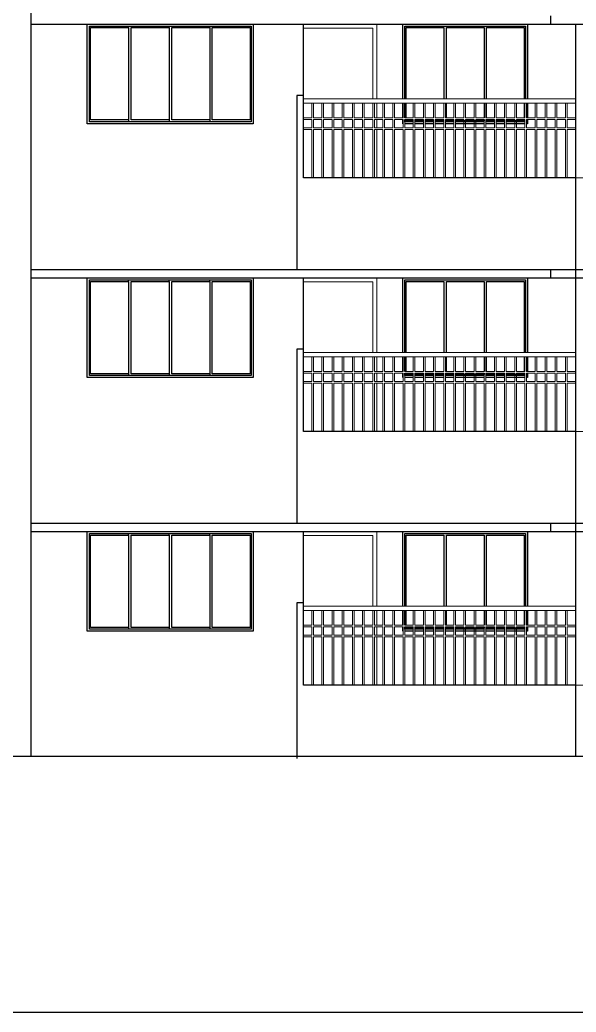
# Model space of a CAD drawing. Header units: metres. Extents: x -1441 to -394, y -133 to 518.
# Drawn here: x -1167.32 to -1160.63, y 114.05 to 125.98 of the extents above; entities that cross this region are included whole.
import ezdxf

# ---------------------------------------------------------------- set-up
doc = ezdxf.new("R2010")
doc.units = ezdxf.units.M
doc.header["$LTSCALE"] = 25.4
doc.layers.get('0').update_dxf_attribs({"linetype": 'CONTINUOUS'})
doc.layers.add('Railing', color=7, linetype='CONTINUOUS')

msp = doc.modelspace()

# ---------------------------------------------------------------- linework, layer by layer
at = {"color": 7, "lineweight": 25}
for p in [(-1167.185, 131.032), (-1167.185, 127.982), (-1167.185, 124.932)]:
    msp.add_line(p, (-1167.185, 117.132), dxfattribs=at)
at = {"color": 7, "linetype": 'Continuous'}
for p, q in [((-1160.935, 126.032), (-1160.935, 125.932)), ((-1160.935, 122.982), (-1160.935, 122.882)), ((-1160.935, 119.932), (-1160.935, 119.832))]:
    msp.add_line(p, q, dxfattribs=at)
at = {"color": 7}
for p, q in [((-1167.185, 125.932), (-1154.696, 125.932)), ((-1163.909, 125.074), (-1163.909, 125.932)), ((-1160.635, 125.932), (-1160.635, 117.132)), ((-1160.635, 125.932), (-1160.635, 122.982)), ((-1167.185, 122.982), (-1154.696, 122.982)), ((-1167.185, 122.882), (-1154.696, 122.882)), ((-1163.909, 122.024), (-1163.909, 122.882)), ((-1160.635, 122.882), (-1160.635, 117.132)), ((-1160.635, 122.882), (-1160.635, 119.932)), ((-1167.185, 119.932), (-1154.696, 119.932)), ((-1167.185, 119.832), (-1154.696, 119.832)), ((-1163.909, 118.974), (-1163.909, 119.832)), ((-1160.635, 119.832), (-1160.635, 117.132)), ((-1183.704, 117.132), (-1153.379, 117.132))]:
    msp.add_line(p, q, dxfattribs=at)
at = {"color": 38, "linetype": 'Continuous'}
for p, q in [((-1166.01, 125.888), (-1166.01, 125.907)), ((-1165.523, 125.888), (-1165.523, 125.907)), ((-1165.035, 125.888), (-1165.035, 125.907)), ((-1166.01, 124.778), (-1166.01, 124.757)), ((-1165.523, 124.778), (-1165.523, 124.757)), ((-1165.035, 124.778), (-1165.035, 124.757)), ((-1166.01, 122.838), (-1166.01, 122.857)), ((-1165.523, 122.838), (-1165.523, 122.857)), ((-1165.035, 122.838), (-1165.035, 122.857)), ((-1166.01, 121.728), (-1166.01, 121.707)), ((-1165.523, 121.728), (-1165.523, 121.707)), ((-1165.035, 121.728), (-1165.035, 121.707)), ((-1166.01, 119.788), (-1166.01, 119.807)), ((-1165.523, 119.788), (-1165.523, 119.807)), ((-1165.035, 119.788), (-1165.035, 119.807)), ((-1166.01, 118.678), (-1166.01, 118.657)), ((-1165.523, 118.678), (-1165.523, 118.657)), ((-1165.035, 118.678), (-1165.035, 118.657))]:
    msp.add_line(p, q, dxfattribs=at)
at = {"color": 8, "linetype": 'Continuous', "lineweight": 13}
for p, q in [((-1163.024, 124.982), (-1163.024, 124.805)), ((-1163.024, 124.785), (-1163.024, 124.685)), ((-1163.024, 124.665), (-1163.024, 124.082)), ((-1163.024, 121.932), (-1163.024, 121.755)), ((-1163.024, 121.735), (-1163.024, 121.635)), ((-1163.024, 121.615), (-1163.024, 121.032)), ((-1163.024, 118.882), (-1163.024, 118.705)), ((-1163.024, 118.685), (-1163.024, 118.585)), ((-1163.024, 118.565), (-1163.024, 117.982))]:
    msp.add_line(p, q, dxfattribs=at)
at = {"color": 8, "lineweight": 13}
for p, q in [((-1160.635, 124.082), (-1158.044, 124.082)), ((-1163.909, 121.982), (-1160.635, 121.982)), ((-1163.909, 121.932), (-1160.635, 121.932)), ((-1160.635, 121.982), (-1160.635, 121.932)), ((-1160.635, 121.032), (-1158.044, 121.032)), ((-1163.909, 118.932), (-1160.635, 118.932)), ((-1163.909, 118.882), (-1160.635, 118.882)), ((-1160.635, 118.932), (-1160.635, 118.882)), ((-1160.635, 117.982), (-1158.044, 117.982))]:
    msp.add_line(p, q, dxfattribs=at)
at = {"lineweight": 30}
msp.add_lwpolyline([(-1123.45, 154.094), (-1183.671, 154.094), (-1183.671, 114.053), (-1123.45, 114.053)], close=True, dxfattribs=at)
at = {"color": 38, "linetype": 'Continuous'}
for points in [[(-1166.507, 125.932), (-1164.511, 125.932), (-1164.511, 124.732), (-1166.507, 124.732)], [(-1166.482, 125.907), (-1164.536, 125.907), (-1164.536, 124.757), (-1166.482, 124.757)], [(-1166.507, 122.882), (-1164.511, 122.882), (-1164.511, 121.682), (-1166.507, 121.682)], [(-1166.482, 122.857), (-1164.536, 122.857), (-1164.536, 121.707), (-1166.482, 121.707)], [(-1166.507, 119.832), (-1164.511, 119.832), (-1164.511, 118.632), (-1166.507, 118.632)], [(-1166.482, 119.807), (-1164.536, 119.807), (-1164.536, 118.657), (-1166.482, 118.657)]]:
    msp.add_lwpolyline(points, close=True, dxfattribs=at)
at = {"color": 144, "linetype": 'Continuous'}
for points in [[(-1166.467, 125.888), (-1166.01, 125.888), (-1166.01, 124.778), (-1166.467, 124.778)], [(-1165.98, 125.888), (-1165.523, 125.888), (-1165.523, 124.778), (-1165.98, 124.778)], [(-1165.492, 125.888), (-1165.035, 125.888), (-1165.035, 124.778), (-1165.492, 124.778)], [(-1165.004, 125.888), (-1164.548, 125.888), (-1164.548, 124.778), (-1165.004, 124.778)], [(-1166.467, 122.838), (-1166.01, 122.838), (-1166.01, 121.728), (-1166.467, 121.728)], [(-1165.98, 122.838), (-1165.523, 122.838), (-1165.523, 121.728), (-1165.98, 121.728)], [(-1165.492, 122.838), (-1165.035, 122.838), (-1165.035, 121.728), (-1165.492, 121.728)], [(-1165.004, 122.838), (-1164.548, 122.838), (-1164.548, 121.728), (-1165.004, 121.728)], [(-1166.467, 119.788), (-1166.01, 119.788), (-1166.01, 118.678), (-1166.467, 118.678)], [(-1165.98, 119.788), (-1165.523, 119.788), (-1165.523, 118.678), (-1165.98, 118.678)], [(-1165.492, 119.788), (-1165.035, 119.788), (-1165.035, 118.678), (-1165.492, 118.678)], [(-1165.004, 119.788), (-1164.548, 119.788), (-1164.548, 118.678), (-1165.004, 118.678)]]:
    msp.add_lwpolyline(points, close=True, dxfattribs=at)
at = {"color": 8, "linetype": 'Continuous', "lineweight": 13}
for points in [[(-1163.909, 125.932), (-1163.024, 125.932), (-1163.024, 125.032)], [(-1163.909, 125.882), (-1163.074, 125.882), (-1163.074, 125.032)], [(-1163.909, 122.882), (-1163.024, 122.882), (-1163.024, 121.982)], [(-1163.909, 122.832), (-1163.074, 122.832), (-1163.074, 121.982)], [(-1163.909, 119.832), (-1163.024, 119.832), (-1163.024, 118.932)], [(-1163.909, 119.782), (-1163.074, 119.782), (-1163.074, 118.932)]]:
    msp.add_lwpolyline(points, dxfattribs=at)
at = {"color": 38, "linetype": 'Continuous'}
for points in [[(-1162.712, 125.032), (-1162.712, 125.932), (-1161.212, 125.932), (-1161.212, 125.032)], [(-1162.687, 125.032), (-1162.687, 125.907), (-1161.237, 125.907), (-1161.237, 125.032)], [(-1162.712, 124.805), (-1162.712, 124.982)], [(-1162.687, 124.805), (-1162.687, 124.982)], [(-1161.212, 124.982), (-1161.212, 124.805)], [(-1162.709, 124.732), (-1162.712, 124.732), (-1162.712, 124.785)], [(-1162.587, 124.757), (-1162.687, 124.757), (-1162.687, 124.785)], [(-1161.212, 124.785), (-1161.212, 124.732), (-1161.225, 124.732)], [(-1162.587, 124.732), (-1162.689, 124.732)], [(-1162.465, 124.757), (-1162.567, 124.757)], [(-1162.465, 124.732), (-1162.567, 124.732)], [(-1162.343, 124.757), (-1162.445, 124.757)], [(-1162.343, 124.732), (-1162.445, 124.732)], [(-1162.221, 124.757), (-1162.323, 124.757)], [(-1162.221, 124.732), (-1162.323, 124.732)], [(-1162.099, 124.757), (-1162.201, 124.757)], [(-1162.099, 124.732), (-1162.201, 124.732)], [(-1161.733, 124.757), (-1162.079, 124.757)], [(-1161.733, 124.732), (-1162.079, 124.732)], [(-1161.611, 124.757), (-1161.713, 124.757)], [(-1161.611, 124.732), (-1161.713, 124.732)], [(-1161.489, 124.757), (-1161.591, 124.757)], [(-1161.489, 124.732), (-1161.591, 124.732)], [(-1161.245, 124.757), (-1161.469, 124.757)], [(-1161.245, 124.732), (-1161.469, 124.732)], [(-1162.712, 121.982), (-1162.712, 122.882), (-1161.212, 122.882), (-1161.212, 121.982)], [(-1162.687, 121.982), (-1162.687, 122.857), (-1161.237, 122.857), (-1161.237, 121.982)], [(-1162.712, 121.755), (-1162.712, 121.932)], [(-1162.687, 121.755), (-1162.687, 121.932)], [(-1161.212, 121.932), (-1161.212, 121.755)], [(-1162.709, 121.682), (-1162.712, 121.682), (-1162.712, 121.735)], [(-1162.587, 121.682), (-1162.689, 121.682)], [(-1162.587, 121.707), (-1162.687, 121.707), (-1162.687, 121.735)], [(-1162.465, 121.707), (-1162.567, 121.707)], [(-1162.465, 121.682), (-1162.567, 121.682)], [(-1162.343, 121.707), (-1162.445, 121.707)], [(-1162.343, 121.682), (-1162.445, 121.682)], [(-1162.221, 121.707), (-1162.323, 121.707)], [(-1162.221, 121.682), (-1162.323, 121.682)], [(-1162.099, 121.707), (-1162.201, 121.707)], [(-1162.099, 121.682), (-1162.201, 121.682)], [(-1161.733, 121.707), (-1162.079, 121.707)], [(-1161.733, 121.682), (-1162.079, 121.682)], [(-1161.611, 121.707), (-1161.713, 121.707)], [(-1161.611, 121.682), (-1161.713, 121.682)], [(-1161.489, 121.707), (-1161.591, 121.707)], [(-1161.489, 121.682), (-1161.591, 121.682)], [(-1161.245, 121.707), (-1161.469, 121.707)], [(-1161.245, 121.682), (-1161.469, 121.682)], [(-1161.212, 121.735), (-1161.212, 121.682), (-1161.225, 121.682)], [(-1162.712, 118.932), (-1162.712, 119.832), (-1161.212, 119.832), (-1161.212, 118.932)], [(-1162.687, 118.932), (-1162.687, 119.807), (-1161.237, 119.807), (-1161.237, 118.932)], [(-1162.712, 118.705), (-1162.712, 118.882)], [(-1162.687, 118.705), (-1162.687, 118.882)], [(-1161.212, 118.882), (-1161.212, 118.705)], [(-1162.709, 118.632), (-1162.712, 118.632), (-1162.712, 118.685)], [(-1162.587, 118.632), (-1162.689, 118.632)], [(-1162.587, 118.657), (-1162.687, 118.657), (-1162.687, 118.685)], [(-1162.465, 118.657), (-1162.567, 118.657)], [(-1162.465, 118.632), (-1162.567, 118.632)], [(-1162.343, 118.657), (-1162.445, 118.657)], [(-1162.343, 118.632), (-1162.445, 118.632)], [(-1162.221, 118.657), (-1162.323, 118.657)], [(-1162.221, 118.632), (-1162.323, 118.632)], [(-1162.099, 118.657), (-1162.201, 118.657)], [(-1162.099, 118.632), (-1162.201, 118.632)], [(-1161.733, 118.657), (-1162.079, 118.657)], [(-1161.733, 118.632), (-1162.079, 118.632)], [(-1161.611, 118.657), (-1161.713, 118.657)], [(-1161.611, 118.632), (-1161.713, 118.632)], [(-1161.489, 118.657), (-1161.591, 118.657)], [(-1161.489, 118.632), (-1161.591, 118.632)], [(-1161.245, 118.657), (-1161.469, 118.657)], [(-1161.245, 118.632), (-1161.469, 118.632)], [(-1161.212, 118.685), (-1161.212, 118.632), (-1161.225, 118.632)]]:
    msp.add_lwpolyline(points, dxfattribs=at)
at = {"color": 144, "linetype": 'Continuous'}
for points in [[(-1162.672, 125.032), (-1162.672, 125.888), (-1162.219, 125.888), (-1162.219, 125.032)], [(-1162.189, 125.032), (-1162.189, 125.888), (-1161.736, 125.888), (-1161.736, 125.032)], [(-1161.705, 125.032), (-1161.705, 125.888), (-1161.252, 125.888), (-1161.252, 125.032)], [(-1162.672, 124.805), (-1162.672, 124.982)], [(-1162.189, 124.805), (-1162.189, 124.982)], [(-1161.736, 124.982), (-1161.736, 124.805)], [(-1161.705, 124.805), (-1161.705, 124.982)], [(-1161.252, 124.982), (-1161.252, 124.805)], [(-1162.587, 124.767), (-1162.672, 124.767), (-1162.672, 124.785)], [(-1162.099, 124.767), (-1162.189, 124.767), (-1162.189, 124.785)], [(-1161.736, 124.785), (-1161.736, 124.767), (-1162.079, 124.767)], [(-1161.611, 124.767), (-1161.705, 124.767), (-1161.705, 124.785)], [(-1161.252, 124.785), (-1161.252, 124.767), (-1161.469, 124.767)], [(-1162.465, 124.767), (-1162.567, 124.767)], [(-1162.343, 124.767), (-1162.445, 124.767)], [(-1162.221, 124.767), (-1162.323, 124.767)], [(-1161.489, 124.767), (-1161.591, 124.767)], [(-1162.672, 121.982), (-1162.672, 122.838), (-1162.219, 122.838), (-1162.219, 121.982)], [(-1162.189, 121.982), (-1162.189, 122.838), (-1161.736, 122.838), (-1161.736, 121.982)], [(-1161.705, 121.982), (-1161.705, 122.838), (-1161.252, 122.838), (-1161.252, 121.982)], [(-1162.672, 121.755), (-1162.672, 121.932)], [(-1162.189, 121.755), (-1162.189, 121.932)], [(-1161.736, 121.932), (-1161.736, 121.755)], [(-1161.705, 121.755), (-1161.705, 121.932)], [(-1161.252, 121.932), (-1161.252, 121.755)], [(-1162.587, 121.717), (-1162.672, 121.717), (-1162.672, 121.735)], [(-1162.465, 121.717), (-1162.567, 121.717)], [(-1162.343, 121.717), (-1162.445, 121.717)], [(-1162.221, 121.717), (-1162.323, 121.717)], [(-1162.099, 121.717), (-1162.189, 121.717), (-1162.189, 121.735)], [(-1161.736, 121.735), (-1161.736, 121.717), (-1162.079, 121.717)], [(-1161.611, 121.717), (-1161.705, 121.717), (-1161.705, 121.735)], [(-1161.489, 121.717), (-1161.591, 121.717)], [(-1161.252, 121.735), (-1161.252, 121.717), (-1161.469, 121.717)], [(-1162.672, 118.932), (-1162.672, 119.788), (-1162.219, 119.788), (-1162.219, 118.932)], [(-1162.189, 118.932), (-1162.189, 119.788), (-1161.736, 119.788), (-1161.736, 118.932)], [(-1161.705, 118.932), (-1161.705, 119.788), (-1161.252, 119.788), (-1161.252, 118.932)], [(-1162.672, 118.705), (-1162.672, 118.882)], [(-1162.189, 118.705), (-1162.189, 118.882)], [(-1161.736, 118.882), (-1161.736, 118.705)], [(-1161.705, 118.705), (-1161.705, 118.882)], [(-1161.252, 118.882), (-1161.252, 118.705)], [(-1162.587, 118.667), (-1162.672, 118.667), (-1162.672, 118.685)], [(-1162.465, 118.667), (-1162.567, 118.667)], [(-1162.343, 118.667), (-1162.445, 118.667)], [(-1162.221, 118.667), (-1162.323, 118.667)], [(-1162.099, 118.667), (-1162.189, 118.667), (-1162.189, 118.685)], [(-1161.736, 118.685), (-1161.736, 118.667), (-1162.079, 118.667)], [(-1161.611, 118.667), (-1161.705, 118.667), (-1161.705, 118.685)], [(-1161.489, 118.667), (-1161.591, 118.667)], [(-1161.252, 118.685), (-1161.252, 118.667), (-1161.469, 118.667)]]:
    msp.add_lwpolyline(points, dxfattribs=at)
at = {"color": 7}
for points in [[(-1160.635, 124.082), (-1163.909, 124.082), (-1163.909, 125.074), (-1163.989, 125.074), (-1163.989, 122.982)], [(-1160.635, 121.032), (-1163.909, 121.032), (-1163.909, 122.024), (-1163.989, 122.024), (-1163.989, 119.932)], [(-1160.635, 117.982), (-1163.909, 117.982), (-1163.909, 118.974), (-1163.989, 118.974), (-1163.989, 117.101)]]:
    msp.add_lwpolyline(points, dxfattribs=at)
at = {"layer": 'Railing', "color": 8, "lineweight": 13}
for p, q in [((-1163.909, 125.032), (-1160.635, 125.032)), ((-1163.909, 124.982), (-1160.635, 124.982))]:
    msp.add_line(p, q, dxfattribs=at)
at = {"layer": 'Railing', "color": 8, "lineweight": 15}
for p, q in [((-1163.807, 124.805), (-1163.807, 124.982)), ((-1163.787, 124.805), (-1163.787, 124.982)), ((-1163.685, 124.805), (-1163.685, 124.982)), ((-1163.665, 124.805), (-1163.665, 124.982)), ((-1163.563, 124.805), (-1163.563, 124.982)), ((-1163.543, 124.805), (-1163.543, 124.982)), ((-1163.441, 124.805), (-1163.441, 124.982)), ((-1163.421, 124.805), (-1163.421, 124.982)), ((-1163.319, 124.805), (-1163.319, 124.982)), ((-1163.299, 124.805), (-1163.299, 124.982)), ((-1163.197, 124.805), (-1163.197, 124.982)), ((-1163.177, 124.805), (-1163.177, 124.982)), ((-1163.075, 124.805), (-1163.075, 124.982)), ((-1163.055, 124.805), (-1163.055, 124.982)), ((-1162.953, 124.805), (-1162.953, 124.982)), ((-1162.933, 124.805), (-1162.933, 124.982)), ((-1162.831, 124.805), (-1162.831, 124.982)), ((-1162.811, 124.805), (-1162.811, 124.982)), ((-1162.709, 124.805), (-1162.709, 124.982)), ((-1162.689, 124.805), (-1162.689, 124.982)), ((-1162.587, 124.805), (-1162.587, 124.982)), ((-1162.567, 124.805), (-1162.567, 124.982)), ((-1162.465, 124.805), (-1162.465, 124.982)), ((-1162.445, 124.805), (-1162.445, 124.982)), ((-1162.343, 124.805), (-1162.343, 124.982)), ((-1162.323, 124.805), (-1162.323, 124.982)), ((-1162.221, 124.805), (-1162.221, 124.982)), ((-1162.201, 124.805), (-1162.201, 124.982)), ((-1162.099, 124.805), (-1162.099, 124.982)), ((-1162.079, 124.805), (-1162.079, 124.982)), ((-1161.977, 124.805), (-1161.977, 124.982)), ((-1161.957, 124.805), (-1161.957, 124.982)), ((-1161.855, 124.805), (-1161.855, 124.982)), ((-1161.835, 124.805), (-1161.835, 124.982)), ((-1161.733, 124.805), (-1161.733, 124.982)), ((-1161.713, 124.805), (-1161.713, 124.982)), ((-1161.611, 124.805), (-1161.611, 124.982)), ((-1161.591, 124.805), (-1161.591, 124.982)), ((-1161.489, 124.805), (-1161.489, 124.982)), ((-1161.469, 124.805), (-1161.469, 124.982)), ((-1161.367, 124.805), (-1161.367, 124.982)), ((-1161.347, 124.805), (-1161.347, 124.982)), ((-1161.245, 124.805), (-1161.245, 124.982)), ((-1161.225, 124.805), (-1161.225, 124.982)), ((-1161.123, 124.805), (-1161.123, 124.982)), ((-1161.103, 124.805), (-1161.103, 124.982)), ((-1161.001, 124.805), (-1161.001, 124.982)), ((-1160.981, 124.805), (-1160.981, 124.982)), ((-1160.879, 124.805), (-1160.879, 124.982)), ((-1160.859, 124.805), (-1160.859, 124.982)), ((-1160.757, 124.805), (-1160.757, 124.982)), ((-1160.737, 124.805), (-1160.737, 124.982)), ((-1163.807, 124.805), (-1163.909, 124.805)), ((-1163.807, 124.785), (-1163.909, 124.785)), ((-1163.807, 124.685), (-1163.807, 124.785)), ((-1163.685, 124.805), (-1163.787, 124.805)), ((-1163.787, 124.685), (-1163.787, 124.785)), ((-1163.685, 124.785), (-1163.787, 124.785)), ((-1163.685, 124.685), (-1163.685, 124.785)), ((-1163.563, 124.805), (-1163.665, 124.805)), ((-1163.665, 124.685), (-1163.665, 124.785)), ((-1163.563, 124.785), (-1163.665, 124.785)), ((-1163.563, 124.685), (-1163.563, 124.785)), ((-1163.441, 124.805), (-1163.543, 124.805)), ((-1163.543, 124.685), (-1163.543, 124.785)), ((-1163.441, 124.785), (-1163.543, 124.785)), ((-1163.441, 124.685), (-1163.441, 124.785)), ((-1163.319, 124.805), (-1163.421, 124.805)), ((-1163.421, 124.685), (-1163.421, 124.785)), ((-1163.319, 124.785), (-1163.421, 124.785)), ((-1163.319, 124.685), (-1163.319, 124.785)), ((-1163.197, 124.805), (-1163.299, 124.805)), ((-1163.299, 124.685), (-1163.299, 124.785)), ((-1163.197, 124.785), (-1163.299, 124.785)), ((-1163.197, 124.685), (-1163.197, 124.785)), ((-1163.075, 124.805), (-1163.177, 124.805)), ((-1163.177, 124.685), (-1163.177, 124.785)), ((-1163.075, 124.785), (-1163.177, 124.785)), ((-1163.075, 124.685), (-1163.075, 124.785)), ((-1162.953, 124.805), (-1163.055, 124.805)), ((-1163.055, 124.685), (-1163.055, 124.785)), ((-1162.953, 124.785), (-1163.055, 124.785)), ((-1162.953, 124.685), (-1162.953, 124.785)), ((-1162.831, 124.805), (-1162.933, 124.805)), ((-1162.933, 124.685), (-1162.933, 124.785)), ((-1162.831, 124.785), (-1162.933, 124.785)), ((-1162.831, 124.685), (-1162.831, 124.785)), ((-1162.709, 124.805), (-1162.811, 124.805)), ((-1162.811, 124.685), (-1162.811, 124.785)), ((-1162.709, 124.785), (-1162.811, 124.785)), ((-1162.709, 124.685), (-1162.709, 124.785)), ((-1162.587, 124.805), (-1162.689, 124.805)), ((-1162.689, 124.685), (-1162.689, 124.785)), ((-1162.587, 124.785), (-1162.689, 124.785)), ((-1162.587, 124.685), (-1162.587, 124.785)), ((-1162.465, 124.805), (-1162.567, 124.805)), ((-1162.567, 124.685), (-1162.567, 124.785)), ((-1162.465, 124.785), (-1162.567, 124.785)), ((-1162.465, 124.685), (-1162.465, 124.785)), ((-1162.343, 124.805), (-1162.445, 124.805)), ((-1162.445, 124.685), (-1162.445, 124.785)), ((-1162.343, 124.785), (-1162.445, 124.785)), ((-1162.343, 124.685), (-1162.343, 124.785)), ((-1162.221, 124.805), (-1162.323, 124.805)), ((-1162.323, 124.685), (-1162.323, 124.785)), ((-1162.221, 124.785), (-1162.323, 124.785)), ((-1162.221, 124.685), (-1162.221, 124.785)), ((-1162.099, 124.805), (-1162.201, 124.805)), ((-1162.201, 124.685), (-1162.201, 124.785)), ((-1162.099, 124.785), (-1162.201, 124.785)), ((-1162.099, 124.685), (-1162.099, 124.785)), ((-1161.977, 124.805), (-1162.079, 124.805)), ((-1162.079, 124.685), (-1162.079, 124.785)), ((-1161.977, 124.785), (-1162.079, 124.785)), ((-1161.977, 124.685), (-1161.977, 124.785)), ((-1161.855, 124.805), (-1161.957, 124.805)), ((-1161.957, 124.685), (-1161.957, 124.785)), ((-1161.855, 124.785), (-1161.957, 124.785)), ((-1161.855, 124.685), (-1161.855, 124.785)), ((-1161.733, 124.805), (-1161.835, 124.805)), ((-1161.835, 124.685), (-1161.835, 124.785)), ((-1161.733, 124.785), (-1161.835, 124.785)), ((-1161.733, 124.685), (-1161.733, 124.785)), ((-1161.611, 124.805), (-1161.713, 124.805)), ((-1161.713, 124.685), (-1161.713, 124.785)), ((-1161.611, 124.785), (-1161.713, 124.785)), ((-1161.611, 124.685), (-1161.611, 124.785)), ((-1161.489, 124.805), (-1161.591, 124.805)), ((-1161.591, 124.685), (-1161.591, 124.785)), ((-1161.489, 124.785), (-1161.591, 124.785)), ((-1161.489, 124.685), (-1161.489, 124.785)), ((-1161.367, 124.805), (-1161.469, 124.805)), ((-1161.469, 124.685), (-1161.469, 124.785)), ((-1161.367, 124.785), (-1161.469, 124.785)), ((-1161.367, 124.685), (-1161.367, 124.785)), ((-1161.245, 124.805), (-1161.347, 124.805)), ((-1161.347, 124.685), (-1161.347, 124.785)), ((-1161.245, 124.785), (-1161.347, 124.785)), ((-1161.245, 124.685), (-1161.245, 124.785)), ((-1161.123, 124.805), (-1161.225, 124.805)), ((-1161.225, 124.685), (-1161.225, 124.785)), ((-1161.123, 124.785), (-1161.225, 124.785)), ((-1161.123, 124.685), (-1161.123, 124.785)), ((-1161.001, 124.805), (-1161.103, 124.805)), ((-1161.103, 124.685), (-1161.103, 124.785)), ((-1161.001, 124.785), (-1161.103, 124.785)), ((-1161.001, 124.685), (-1161.001, 124.785)), ((-1160.879, 124.805), (-1160.981, 124.805)), ((-1160.981, 124.685), (-1160.981, 124.785)), ((-1160.879, 124.785), (-1160.981, 124.785)), ((-1160.879, 124.685), (-1160.879, 124.785)), ((-1160.757, 124.805), (-1160.859, 124.805)), ((-1160.859, 124.685), (-1160.859, 124.785)), ((-1160.757, 124.785), (-1160.859, 124.785)), ((-1160.757, 124.685), (-1160.757, 124.785)), ((-1160.635, 124.805), (-1160.737, 124.805)), ((-1160.737, 124.685), (-1160.737, 124.785)), ((-1160.635, 124.785), (-1160.737, 124.785)), ((-1163.807, 124.685), (-1163.909, 124.685)), ((-1163.807, 124.665), (-1163.909, 124.665)), ((-1163.807, 124.082), (-1163.807, 124.665)), ((-1163.685, 124.685), (-1163.787, 124.685)), ((-1163.787, 124.082), (-1163.787, 124.665)), ((-1163.685, 124.665), (-1163.787, 124.665)), ((-1163.685, 124.082), (-1163.685, 124.665)), ((-1163.563, 124.685), (-1163.665, 124.685)), ((-1163.665, 124.082), (-1163.665, 124.665)), ((-1163.563, 124.665), (-1163.665, 124.665)), ((-1163.563, 124.082), (-1163.563, 124.665)), ((-1163.441, 124.685), (-1163.543, 124.685)), ((-1163.543, 124.082), (-1163.543, 124.665)), ((-1163.441, 124.665), (-1163.543, 124.665)), ((-1163.441, 124.082), (-1163.441, 124.665)), ((-1163.319, 124.685), (-1163.421, 124.685)), ((-1163.421, 124.082), (-1163.421, 124.665)), ((-1163.319, 124.665), (-1163.421, 124.665)), ((-1163.319, 124.082), (-1163.319, 124.665)), ((-1163.197, 124.685), (-1163.299, 124.685)), ((-1163.299, 124.082), (-1163.299, 124.665)), ((-1163.197, 124.665), (-1163.299, 124.665)), ((-1163.197, 124.082), (-1163.197, 124.665)), ((-1163.075, 124.685), (-1163.177, 124.685)), ((-1163.177, 124.082), (-1163.177, 124.665)), ((-1163.075, 124.665), (-1163.177, 124.665)), ((-1163.075, 124.082), (-1163.075, 124.665)), ((-1162.953, 124.685), (-1163.055, 124.685)), ((-1163.055, 124.082), (-1163.055, 124.665)), ((-1162.953, 124.665), (-1163.055, 124.665)), ((-1162.953, 124.082), (-1162.953, 124.665)), ((-1162.831, 124.685), (-1162.933, 124.685)), ((-1162.933, 124.082), (-1162.933, 124.665)), ((-1162.831, 124.665), (-1162.933, 124.665)), ((-1162.831, 124.082), (-1162.831, 124.665)), ((-1162.709, 124.685), (-1162.811, 124.685)), ((-1162.811, 124.082), (-1162.811, 124.665)), ((-1162.709, 124.665), (-1162.811, 124.665)), ((-1162.709, 124.082), (-1162.709, 124.665)), ((-1162.587, 124.685), (-1162.689, 124.685)), ((-1162.689, 124.082), (-1162.689, 124.665)), ((-1162.587, 124.665), (-1162.689, 124.665)), ((-1162.587, 124.082), (-1162.587, 124.665)), ((-1162.465, 124.685), (-1162.567, 124.685)), ((-1162.567, 124.082), (-1162.567, 124.665)), ((-1162.465, 124.665), (-1162.567, 124.665)), ((-1162.465, 124.082), (-1162.465, 124.665)), ((-1162.343, 124.685), (-1162.445, 124.685)), ((-1162.445, 124.082), (-1162.445, 124.665)), ((-1162.343, 124.665), (-1162.445, 124.665)), ((-1162.343, 124.082), (-1162.343, 124.665)), ((-1162.221, 124.685), (-1162.323, 124.685)), ((-1162.323, 124.082), (-1162.323, 124.665)), ((-1162.221, 124.665), (-1162.323, 124.665)), ((-1162.221, 124.082), (-1162.221, 124.665)), ((-1162.099, 124.685), (-1162.201, 124.685)), ((-1162.201, 124.082), (-1162.201, 124.665)), ((-1162.099, 124.665), (-1162.201, 124.665)), ((-1162.099, 124.082), (-1162.099, 124.665)), ((-1161.977, 124.685), (-1162.079, 124.685)), ((-1162.079, 124.082), (-1162.079, 124.665)), ((-1161.977, 124.665), (-1162.079, 124.665)), ((-1161.977, 124.082), (-1161.977, 124.665)), ((-1161.855, 124.685), (-1161.957, 124.685)), ((-1161.957, 124.082), (-1161.957, 124.665)), ((-1161.855, 124.665), (-1161.957, 124.665)), ((-1161.855, 124.082), (-1161.855, 124.665)), ((-1161.733, 124.685), (-1161.835, 124.685)), ((-1161.835, 124.082), (-1161.835, 124.665)), ((-1161.733, 124.665), (-1161.835, 124.665)), ((-1161.733, 124.082), (-1161.733, 124.665)), ((-1161.611, 124.685), (-1161.713, 124.685)), ((-1161.713, 124.082), (-1161.713, 124.665)), ((-1161.611, 124.665), (-1161.713, 124.665)), ((-1161.611, 124.082), (-1161.611, 124.665)), ((-1161.489, 124.685), (-1161.591, 124.685)), ((-1161.591, 124.082), (-1161.591, 124.665)), ((-1161.489, 124.665), (-1161.591, 124.665)), ((-1161.489, 124.082), (-1161.489, 124.665)), ((-1161.367, 124.685), (-1161.469, 124.685)), ((-1161.469, 124.082), (-1161.469, 124.665)), ((-1161.367, 124.665), (-1161.469, 124.665)), ((-1161.367, 124.082), (-1161.367, 124.665)), ((-1161.245, 124.685), (-1161.347, 124.685)), ((-1161.347, 124.082), (-1161.347, 124.665)), ((-1161.245, 124.665), (-1161.347, 124.665)), ((-1161.245, 124.082), (-1161.245, 124.665)), ((-1161.123, 124.685), (-1161.225, 124.685)), ((-1161.225, 124.082), (-1161.225, 124.665)), ((-1161.123, 124.665), (-1161.225, 124.665)), ((-1161.123, 124.082), (-1161.123, 124.665)), ((-1161.001, 124.685), (-1161.103, 124.685)), ((-1161.103, 124.082), (-1161.103, 124.665)), ((-1161.001, 124.665), (-1161.103, 124.665)), ((-1161.001, 124.082), (-1161.001, 124.665)), ((-1160.879, 124.685), (-1160.981, 124.685)), ((-1160.981, 124.082), (-1160.981, 124.665)), ((-1160.879, 124.665), (-1160.981, 124.665)), ((-1160.879, 124.082), (-1160.879, 124.665)), ((-1160.757, 124.685), (-1160.859, 124.685)), ((-1160.859, 124.082), (-1160.859, 124.665)), ((-1160.757, 124.665), (-1160.859, 124.665)), ((-1160.757, 124.082), (-1160.757, 124.665)), ((-1160.635, 124.685), (-1160.737, 124.685)), ((-1160.737, 124.082), (-1160.737, 124.665)), ((-1160.635, 124.665), (-1160.737, 124.665)), ((-1163.807, 121.755), (-1163.807, 121.932)), ((-1163.787, 121.755), (-1163.787, 121.932)), ((-1163.685, 121.755), (-1163.685, 121.932)), ((-1163.665, 121.755), (-1163.665, 121.932)), ((-1163.563, 121.755), (-1163.563, 121.932)), ((-1163.543, 121.755), (-1163.543, 121.932)), ((-1163.441, 121.755), (-1163.441, 121.932)), ((-1163.421, 121.755), (-1163.421, 121.932)), ((-1163.319, 121.755), (-1163.319, 121.932)), ((-1163.299, 121.755), (-1163.299, 121.932)), ((-1163.197, 121.755), (-1163.197, 121.932)), ((-1163.177, 121.755), (-1163.177, 121.932)), ((-1163.075, 121.755), (-1163.075, 121.932)), ((-1163.055, 121.755), (-1163.055, 121.932)), ((-1162.953, 121.755), (-1162.953, 121.932)), ((-1162.933, 121.755), (-1162.933, 121.932)), ((-1162.831, 121.755), (-1162.831, 121.932)), ((-1162.811, 121.755), (-1162.811, 121.932)), ((-1162.709, 121.755), (-1162.709, 121.932)), ((-1162.689, 121.755), (-1162.689, 121.932)), ((-1162.587, 121.755), (-1162.587, 121.932)), ((-1162.567, 121.755), (-1162.567, 121.932)), ((-1162.465, 121.755), (-1162.465, 121.932)), ((-1162.445, 121.755), (-1162.445, 121.932)), ((-1162.343, 121.755), (-1162.343, 121.932)), ((-1162.323, 121.755), (-1162.323, 121.932)), ((-1162.221, 121.755), (-1162.221, 121.932)), ((-1162.201, 121.755), (-1162.201, 121.932)), ((-1162.099, 121.755), (-1162.099, 121.932)), ((-1162.079, 121.755), (-1162.079, 121.932)), ((-1161.977, 121.755), (-1161.977, 121.932)), ((-1161.957, 121.755), (-1161.957, 121.932)), ((-1161.855, 121.755), (-1161.855, 121.932)), ((-1161.835, 121.755), (-1161.835, 121.932)), ((-1161.733, 121.755), (-1161.733, 121.932)), ((-1161.713, 121.755), (-1161.713, 121.932)), ((-1161.611, 121.755), (-1161.611, 121.932)), ((-1161.591, 121.755), (-1161.591, 121.932)), ((-1161.489, 121.755), (-1161.489, 121.932)), ((-1161.469, 121.755), (-1161.469, 121.932)), ((-1161.367, 121.755), (-1161.367, 121.932)), ((-1161.347, 121.755), (-1161.347, 121.932)), ((-1161.245, 121.755), (-1161.245, 121.932)), ((-1161.225, 121.755), (-1161.225, 121.932)), ((-1161.123, 121.755), (-1161.123, 121.932)), ((-1161.103, 121.755), (-1161.103, 121.932)), ((-1161.001, 121.755), (-1161.001, 121.932)), ((-1160.981, 121.755), (-1160.981, 121.932)), ((-1160.879, 121.755), (-1160.879, 121.932)), ((-1160.859, 121.755), (-1160.859, 121.932)), ((-1160.757, 121.755), (-1160.757, 121.932)), ((-1160.737, 121.755), (-1160.737, 121.932)), ((-1163.807, 121.755), (-1163.909, 121.755)), ((-1163.807, 121.735), (-1163.909, 121.735)), ((-1163.807, 121.635), (-1163.807, 121.735)), ((-1163.685, 121.755), (-1163.787, 121.755)), ((-1163.787, 121.635), (-1163.787, 121.735)), ((-1163.685, 121.735), (-1163.787, 121.735)), ((-1163.685, 121.635), (-1163.685, 121.735)), ((-1163.563, 121.755), (-1163.665, 121.755)), ((-1163.665, 121.635), (-1163.665, 121.735)), ((-1163.563, 121.735), (-1163.665, 121.735)), ((-1163.563, 121.635), (-1163.563, 121.735)), ((-1163.441, 121.755), (-1163.543, 121.755)), ((-1163.543, 121.635), (-1163.543, 121.735)), ((-1163.441, 121.735), (-1163.543, 121.735)), ((-1163.441, 121.635), (-1163.441, 121.735)), ((-1163.319, 121.755), (-1163.421, 121.755)), ((-1163.421, 121.635), (-1163.421, 121.735)), ((-1163.319, 121.735), (-1163.421, 121.735)), ((-1163.319, 121.635), (-1163.319, 121.735)), ((-1163.197, 121.755), (-1163.299, 121.755)), ((-1163.299, 121.635), (-1163.299, 121.735)), ((-1163.197, 121.735), (-1163.299, 121.735)), ((-1163.197, 121.635), (-1163.197, 121.735)), ((-1163.075, 121.755), (-1163.177, 121.755)), ((-1163.177, 121.635), (-1163.177, 121.735)), ((-1163.075, 121.735), (-1163.177, 121.735)), ((-1163.075, 121.635), (-1163.075, 121.735)), ((-1162.953, 121.755), (-1163.055, 121.755)), ((-1163.055, 121.635), (-1163.055, 121.735)), ((-1162.953, 121.735), (-1163.055, 121.735)), ((-1162.953, 121.635), (-1162.953, 121.735)), ((-1162.831, 121.755), (-1162.933, 121.755)), ((-1162.933, 121.635), (-1162.933, 121.735)), ((-1162.831, 121.735), (-1162.933, 121.735)), ((-1162.831, 121.635), (-1162.831, 121.735)), ((-1162.709, 121.755), (-1162.811, 121.755)), ((-1162.811, 121.635), (-1162.811, 121.735)), ((-1162.709, 121.735), (-1162.811, 121.735)), ((-1162.709, 121.635), (-1162.709, 121.735)), ((-1162.587, 121.755), (-1162.689, 121.755)), ((-1162.689, 121.635), (-1162.689, 121.735)), ((-1162.587, 121.735), (-1162.689, 121.735)), ((-1162.587, 121.635), (-1162.587, 121.735)), ((-1162.465, 121.755), (-1162.567, 121.755)), ((-1162.567, 121.635), (-1162.567, 121.735)), ((-1162.465, 121.735), (-1162.567, 121.735)), ((-1162.465, 121.635), (-1162.465, 121.735)), ((-1162.343, 121.755), (-1162.445, 121.755)), ((-1162.445, 121.635), (-1162.445, 121.735)), ((-1162.343, 121.735), (-1162.445, 121.735)), ((-1162.343, 121.635), (-1162.343, 121.735)), ((-1162.221, 121.755), (-1162.323, 121.755)), ((-1162.323, 121.635), (-1162.323, 121.735)), ((-1162.221, 121.735), (-1162.323, 121.735)), ((-1162.221, 121.635), (-1162.221, 121.735)), ((-1162.099, 121.755), (-1162.201, 121.755)), ((-1162.201, 121.635), (-1162.201, 121.735)), ((-1162.099, 121.735), (-1162.201, 121.735)), ((-1162.099, 121.635), (-1162.099, 121.735)), ((-1161.977, 121.755), (-1162.079, 121.755)), ((-1162.079, 121.635), (-1162.079, 121.735)), ((-1161.977, 121.735), (-1162.079, 121.735)), ((-1161.977, 121.635), (-1161.977, 121.735)), ((-1161.855, 121.755), (-1161.957, 121.755)), ((-1161.957, 121.635), (-1161.957, 121.735)), ((-1161.855, 121.735), (-1161.957, 121.735)), ((-1161.855, 121.635), (-1161.855, 121.735)), ((-1161.733, 121.755), (-1161.835, 121.755)), ((-1161.835, 121.635), (-1161.835, 121.735)), ((-1161.733, 121.735), (-1161.835, 121.735)), ((-1161.733, 121.635), (-1161.733, 121.735)), ((-1161.611, 121.755), (-1161.713, 121.755)), ((-1161.713, 121.635), (-1161.713, 121.735)), ((-1161.611, 121.735), (-1161.713, 121.735)), ((-1161.611, 121.635), (-1161.611, 121.735)), ((-1161.489, 121.755), (-1161.591, 121.755)), ((-1161.591, 121.635), (-1161.591, 121.735)), ((-1161.489, 121.735), (-1161.591, 121.735)), ((-1161.489, 121.635), (-1161.489, 121.735)), ((-1161.367, 121.755), (-1161.469, 121.755)), ((-1161.469, 121.635), (-1161.469, 121.735)), ((-1161.367, 121.735), (-1161.469, 121.735)), ((-1161.367, 121.635), (-1161.367, 121.735)), ((-1161.245, 121.755), (-1161.347, 121.755)), ((-1161.347, 121.635), (-1161.347, 121.735)), ((-1161.245, 121.735), (-1161.347, 121.735)), ((-1161.245, 121.635), (-1161.245, 121.735)), ((-1161.123, 121.755), (-1161.225, 121.755)), ((-1161.225, 121.635), (-1161.225, 121.735)), ((-1161.123, 121.735), (-1161.225, 121.735)), ((-1161.123, 121.635), (-1161.123, 121.735)), ((-1161.001, 121.755), (-1161.103, 121.755)), ((-1161.103, 121.635), (-1161.103, 121.735)), ((-1161.001, 121.735), (-1161.103, 121.735)), ((-1161.001, 121.635), (-1161.001, 121.735)), ((-1160.879, 121.755), (-1160.981, 121.755)), ((-1160.981, 121.635), (-1160.981, 121.735)), ((-1160.879, 121.735), (-1160.981, 121.735)), ((-1160.879, 121.635), (-1160.879, 121.735)), ((-1160.757, 121.755), (-1160.859, 121.755)), ((-1160.859, 121.635), (-1160.859, 121.735)), ((-1160.757, 121.735), (-1160.859, 121.735)), ((-1160.757, 121.635), (-1160.757, 121.735)), ((-1160.635, 121.755), (-1160.737, 121.755)), ((-1160.737, 121.635), (-1160.737, 121.735)), ((-1160.635, 121.735), (-1160.737, 121.735)), ((-1163.807, 121.635), (-1163.909, 121.635)), ((-1163.807, 121.615), (-1163.909, 121.615)), ((-1163.807, 121.032), (-1163.807, 121.615)), ((-1163.685, 121.635), (-1163.787, 121.635)), ((-1163.787, 121.032), (-1163.787, 121.615)), ((-1163.685, 121.615), (-1163.787, 121.615)), ((-1163.685, 121.032), (-1163.685, 121.615)), ((-1163.563, 121.635), (-1163.665, 121.635)), ((-1163.665, 121.032), (-1163.665, 121.615)), ((-1163.563, 121.615), (-1163.665, 121.615)), ((-1163.563, 121.032), (-1163.563, 121.615)), ((-1163.441, 121.635), (-1163.543, 121.635)), ((-1163.543, 121.032), (-1163.543, 121.615)), ((-1163.441, 121.615), (-1163.543, 121.615)), ((-1163.441, 121.032), (-1163.441, 121.615)), ((-1163.319, 121.635), (-1163.421, 121.635)), ((-1163.421, 121.032), (-1163.421, 121.615)), ((-1163.319, 121.615), (-1163.421, 121.615)), ((-1163.319, 121.032), (-1163.319, 121.615)), ((-1163.197, 121.635), (-1163.299, 121.635)), ((-1163.299, 121.032), (-1163.299, 121.615)), ((-1163.197, 121.615), (-1163.299, 121.615)), ((-1163.197, 121.032), (-1163.197, 121.615)), ((-1163.075, 121.635), (-1163.177, 121.635)), ((-1163.177, 121.032), (-1163.177, 121.615)), ((-1163.075, 121.615), (-1163.177, 121.615)), ((-1163.075, 121.032), (-1163.075, 121.615)), ((-1162.953, 121.635), (-1163.055, 121.635)), ((-1163.055, 121.032), (-1163.055, 121.615)), ((-1162.953, 121.615), (-1163.055, 121.615)), ((-1162.953, 121.032), (-1162.953, 121.615)), ((-1162.831, 121.635), (-1162.933, 121.635)), ((-1162.933, 121.032), (-1162.933, 121.615)), ((-1162.831, 121.615), (-1162.933, 121.615)), ((-1162.831, 121.032), (-1162.831, 121.615)), ((-1162.709, 121.635), (-1162.811, 121.635)), ((-1162.811, 121.032), (-1162.811, 121.615)), ((-1162.709, 121.615), (-1162.811, 121.615)), ((-1162.709, 121.032), (-1162.709, 121.615)), ((-1162.587, 121.635), (-1162.689, 121.635)), ((-1162.689, 121.032), (-1162.689, 121.615)), ((-1162.587, 121.615), (-1162.689, 121.615)), ((-1162.587, 121.032), (-1162.587, 121.615)), ((-1162.465, 121.635), (-1162.567, 121.635)), ((-1162.567, 121.032), (-1162.567, 121.615)), ((-1162.465, 121.615), (-1162.567, 121.615)), ((-1162.465, 121.032), (-1162.465, 121.615)), ((-1162.343, 121.635), (-1162.445, 121.635)), ((-1162.445, 121.032), (-1162.445, 121.615)), ((-1162.343, 121.615), (-1162.445, 121.615)), ((-1162.343, 121.032), (-1162.343, 121.615)), ((-1162.221, 121.635), (-1162.323, 121.635)), ((-1162.323, 121.032), (-1162.323, 121.615)), ((-1162.221, 121.615), (-1162.323, 121.615)), ((-1162.221, 121.032), (-1162.221, 121.615)), ((-1162.099, 121.635), (-1162.201, 121.635)), ((-1162.201, 121.032), (-1162.201, 121.615)), ((-1162.099, 121.615), (-1162.201, 121.615)), ((-1162.099, 121.032), (-1162.099, 121.615)), ((-1161.977, 121.635), (-1162.079, 121.635)), ((-1162.079, 121.032), (-1162.079, 121.615)), ((-1161.977, 121.615), (-1162.079, 121.615)), ((-1161.977, 121.032), (-1161.977, 121.615)), ((-1161.855, 121.635), (-1161.957, 121.635)), ((-1161.957, 121.032), (-1161.957, 121.615)), ((-1161.855, 121.615), (-1161.957, 121.615)), ((-1161.855, 121.032), (-1161.855, 121.615)), ((-1161.733, 121.635), (-1161.835, 121.635)), ((-1161.835, 121.032), (-1161.835, 121.615)), ((-1161.733, 121.615), (-1161.835, 121.615)), ((-1161.733, 121.032), (-1161.733, 121.615)), ((-1161.611, 121.635), (-1161.713, 121.635)), ((-1161.713, 121.032), (-1161.713, 121.615)), ((-1161.611, 121.615), (-1161.713, 121.615)), ((-1161.611, 121.032), (-1161.611, 121.615)), ((-1161.489, 121.635), (-1161.591, 121.635)), ((-1161.591, 121.032), (-1161.591, 121.615)), ((-1161.489, 121.615), (-1161.591, 121.615)), ((-1161.489, 121.032), (-1161.489, 121.615)), ((-1161.367, 121.635), (-1161.469, 121.635)), ((-1161.469, 121.032), (-1161.469, 121.615)), ((-1161.367, 121.615), (-1161.469, 121.615)), ((-1161.367, 121.032), (-1161.367, 121.615)), ((-1161.245, 121.635), (-1161.347, 121.635)), ((-1161.347, 121.032), (-1161.347, 121.615)), ((-1161.245, 121.615), (-1161.347, 121.615)), ((-1161.245, 121.032), (-1161.245, 121.615)), ((-1161.123, 121.635), (-1161.225, 121.635)), ((-1161.225, 121.032), (-1161.225, 121.615)), ((-1161.123, 121.615), (-1161.225, 121.615)), ((-1161.123, 121.032), (-1161.123, 121.615)), ((-1161.001, 121.635), (-1161.103, 121.635)), ((-1161.103, 121.032), (-1161.103, 121.615)), ((-1161.001, 121.615), (-1161.103, 121.615)), ((-1161.001, 121.032), (-1161.001, 121.615)), ((-1160.879, 121.635), (-1160.981, 121.635)), ((-1160.981, 121.032), (-1160.981, 121.615)), ((-1160.879, 121.615), (-1160.981, 121.615)), ((-1160.879, 121.032), (-1160.879, 121.615)), ((-1160.757, 121.635), (-1160.859, 121.635)), ((-1160.859, 121.032), (-1160.859, 121.615)), ((-1160.757, 121.615), (-1160.859, 121.615)), ((-1160.757, 121.032), (-1160.757, 121.615)), ((-1160.635, 121.635), (-1160.737, 121.635)), ((-1160.737, 121.032), (-1160.737, 121.615)), ((-1160.635, 121.615), (-1160.737, 121.615)), ((-1163.807, 118.705), (-1163.807, 118.882)), ((-1163.787, 118.705), (-1163.787, 118.882)), ((-1163.685, 118.705), (-1163.685, 118.882)), ((-1163.665, 118.705), (-1163.665, 118.882)), ((-1163.563, 118.705), (-1163.563, 118.882)), ((-1163.543, 118.705), (-1163.543, 118.882)), ((-1163.441, 118.705), (-1163.441, 118.882)), ((-1163.421, 118.705), (-1163.421, 118.882)), ((-1163.319, 118.705), (-1163.319, 118.882)), ((-1163.299, 118.705), (-1163.299, 118.882)), ((-1163.197, 118.705), (-1163.197, 118.882)), ((-1163.177, 118.705), (-1163.177, 118.882)), ((-1163.075, 118.705), (-1163.075, 118.882)), ((-1163.055, 118.705), (-1163.055, 118.882)), ((-1162.953, 118.705), (-1162.953, 118.882)), ((-1162.933, 118.705), (-1162.933, 118.882)), ((-1162.831, 118.705), (-1162.831, 118.882)), ((-1162.811, 118.705), (-1162.811, 118.882)), ((-1162.709, 118.705), (-1162.709, 118.882)), ((-1162.689, 118.705), (-1162.689, 118.882)), ((-1162.587, 118.705), (-1162.587, 118.882)), ((-1162.567, 118.705), (-1162.567, 118.882)), ((-1162.465, 118.705), (-1162.465, 118.882)), ((-1162.445, 118.705), (-1162.445, 118.882)), ((-1162.343, 118.705), (-1162.343, 118.882)), ((-1162.323, 118.705), (-1162.323, 118.882)), ((-1162.221, 118.705), (-1162.221, 118.882)), ((-1162.201, 118.705), (-1162.201, 118.882)), ((-1162.099, 118.705), (-1162.099, 118.882)), ((-1162.079, 118.705), (-1162.079, 118.882)), ((-1161.977, 118.705), (-1161.977, 118.882)), ((-1161.957, 118.705), (-1161.957, 118.882)), ((-1161.855, 118.705), (-1161.855, 118.882)), ((-1161.835, 118.705), (-1161.835, 118.882)), ((-1161.733, 118.705), (-1161.733, 118.882)), ((-1161.713, 118.705), (-1161.713, 118.882)), ((-1161.611, 118.705), (-1161.611, 118.882)), ((-1161.591, 118.705), (-1161.591, 118.882)), ((-1161.489, 118.705), (-1161.489, 118.882)), ((-1161.469, 118.705), (-1161.469, 118.882)), ((-1161.367, 118.705), (-1161.367, 118.882)), ((-1161.347, 118.705), (-1161.347, 118.882)), ((-1161.245, 118.705), (-1161.245, 118.882)), ((-1161.225, 118.705), (-1161.225, 118.882)), ((-1161.123, 118.705), (-1161.123, 118.882)), ((-1161.103, 118.705), (-1161.103, 118.882)), ((-1161.001, 118.705), (-1161.001, 118.882)), ((-1160.981, 118.705), (-1160.981, 118.882)), ((-1160.879, 118.705), (-1160.879, 118.882)), ((-1160.859, 118.705), (-1160.859, 118.882)), ((-1160.757, 118.705), (-1160.757, 118.882)), ((-1160.737, 118.705), (-1160.737, 118.882)), ((-1163.807, 118.705), (-1163.909, 118.705)), ((-1163.685, 118.705), (-1163.787, 118.705)), ((-1163.563, 118.705), (-1163.665, 118.705)), ((-1163.441, 118.705), (-1163.543, 118.705)), ((-1163.319, 118.705), (-1163.421, 118.705)), ((-1163.197, 118.705), (-1163.299, 118.705)), ((-1163.075, 118.705), (-1163.177, 118.705)), ((-1162.953, 118.705), (-1163.055, 118.705)), ((-1162.831, 118.705), (-1162.933, 118.705)), ((-1162.709, 118.705), (-1162.811, 118.705)), ((-1162.587, 118.705), (-1162.689, 118.705)), ((-1162.465, 118.705), (-1162.567, 118.705)), ((-1162.343, 118.705), (-1162.445, 118.705)), ((-1162.221, 118.705), (-1162.323, 118.705)), ((-1162.099, 118.705), (-1162.201, 118.705)), ((-1161.977, 118.705), (-1162.079, 118.705)), ((-1161.855, 118.705), (-1161.957, 118.705)), ((-1161.733, 118.705), (-1161.835, 118.705)), ((-1161.611, 118.705), (-1161.713, 118.705)), ((-1161.489, 118.705), (-1161.591, 118.705)), ((-1161.367, 118.705), (-1161.469, 118.705)), ((-1161.245, 118.705), (-1161.347, 118.705)), ((-1161.123, 118.705), (-1161.225, 118.705)), ((-1161.001, 118.705), (-1161.103, 118.705)), ((-1160.879, 118.705), (-1160.981, 118.705)), ((-1160.757, 118.705), (-1160.859, 118.705)), ((-1160.635, 118.705), (-1160.737, 118.705)), ((-1163.807, 118.685), (-1163.909, 118.685)), ((-1163.807, 118.585), (-1163.909, 118.585)), ((-1163.807, 118.585), (-1163.807, 118.685)), ((-1163.787, 118.585), (-1163.787, 118.685)), ((-1163.685, 118.685), (-1163.787, 118.685)), ((-1163.685, 118.585), (-1163.787, 118.585)), ((-1163.685, 118.585), (-1163.685, 118.685)), ((-1163.665, 118.585), (-1163.665, 118.685)), ((-1163.563, 118.685), (-1163.665, 118.685)), ((-1163.563, 118.585), (-1163.665, 118.585)), ((-1163.563, 118.585), (-1163.563, 118.685)), ((-1163.543, 118.585), (-1163.543, 118.685)), ((-1163.441, 118.685), (-1163.543, 118.685)), ((-1163.441, 118.585), (-1163.543, 118.585)), ((-1163.441, 118.585), (-1163.441, 118.685)), ((-1163.421, 118.585), (-1163.421, 118.685)), ((-1163.319, 118.685), (-1163.421, 118.685)), ((-1163.319, 118.585), (-1163.421, 118.585)), ((-1163.319, 118.585), (-1163.319, 118.685)), ((-1163.299, 118.585), (-1163.299, 118.685)), ((-1163.197, 118.685), (-1163.299, 118.685)), ((-1163.197, 118.585), (-1163.299, 118.585)), ((-1163.197, 118.585), (-1163.197, 118.685)), ((-1163.177, 118.585), (-1163.177, 118.685)), ((-1163.075, 118.685), (-1163.177, 118.685)), ((-1163.075, 118.585), (-1163.177, 118.585)), ((-1163.075, 118.585), (-1163.075, 118.685)), ((-1163.055, 118.585), (-1163.055, 118.685)), ((-1162.953, 118.685), (-1163.055, 118.685)), ((-1162.953, 118.585), (-1163.055, 118.585)), ((-1162.953, 118.585), (-1162.953, 118.685)), ((-1162.933, 118.585), (-1162.933, 118.685)), ((-1162.831, 118.685), (-1162.933, 118.685)), ((-1162.831, 118.585), (-1162.933, 118.585)), ((-1162.831, 118.585), (-1162.831, 118.685)), ((-1162.811, 118.585), (-1162.811, 118.685)), ((-1162.709, 118.685), (-1162.811, 118.685)), ((-1162.709, 118.585), (-1162.811, 118.585)), ((-1162.709, 118.585), (-1162.709, 118.685)), ((-1162.689, 118.585), (-1162.689, 118.685)), ((-1162.587, 118.685), (-1162.689, 118.685)), ((-1162.587, 118.585), (-1162.689, 118.585)), ((-1162.587, 118.585), (-1162.587, 118.685)), ((-1162.567, 118.585), (-1162.567, 118.685)), ((-1162.465, 118.685), (-1162.567, 118.685)), ((-1162.465, 118.585), (-1162.567, 118.585)), ((-1162.465, 118.585), (-1162.465, 118.685)), ((-1162.445, 118.585), (-1162.445, 118.685)), ((-1162.343, 118.685), (-1162.445, 118.685)), ((-1162.343, 118.585), (-1162.445, 118.585)), ((-1162.343, 118.585), (-1162.343, 118.685)), ((-1162.323, 118.585), (-1162.323, 118.685)), ((-1162.221, 118.685), (-1162.323, 118.685)), ((-1162.221, 118.585), (-1162.323, 118.585)), ((-1162.221, 118.585), (-1162.221, 118.685)), ((-1162.201, 118.585), (-1162.201, 118.685)), ((-1162.099, 118.685), (-1162.201, 118.685)), ((-1162.099, 118.585), (-1162.201, 118.585)), ((-1162.099, 118.585), (-1162.099, 118.685)), ((-1162.079, 118.585), (-1162.079, 118.685)), ((-1161.977, 118.685), (-1162.079, 118.685)), ((-1161.977, 118.585), (-1162.079, 118.585)), ((-1161.977, 118.585), (-1161.977, 118.685)), ((-1161.957, 118.585), (-1161.957, 118.685)), ((-1161.855, 118.685), (-1161.957, 118.685)), ((-1161.855, 118.585), (-1161.957, 118.585)), ((-1161.855, 118.585), (-1161.855, 118.685)), ((-1161.835, 118.585), (-1161.835, 118.685)), ((-1161.733, 118.685), (-1161.835, 118.685)), ((-1161.733, 118.585), (-1161.835, 118.585)), ((-1161.733, 118.585), (-1161.733, 118.685)), ((-1161.713, 118.585), (-1161.713, 118.685)), ((-1161.611, 118.685), (-1161.713, 118.685)), ((-1161.611, 118.585), (-1161.713, 118.585)), ((-1161.611, 118.585), (-1161.611, 118.685)), ((-1161.591, 118.585), (-1161.591, 118.685)), ((-1161.489, 118.685), (-1161.591, 118.685)), ((-1161.489, 118.585), (-1161.591, 118.585)), ((-1161.489, 118.585), (-1161.489, 118.685)), ((-1161.469, 118.585), (-1161.469, 118.685)), ((-1161.367, 118.685), (-1161.469, 118.685)), ((-1161.367, 118.585), (-1161.469, 118.585)), ((-1161.367, 118.585), (-1161.367, 118.685)), ((-1161.347, 118.585), (-1161.347, 118.685)), ((-1161.245, 118.685), (-1161.347, 118.685)), ((-1161.245, 118.585), (-1161.347, 118.585)), ((-1161.245, 118.585), (-1161.245, 118.685)), ((-1161.225, 118.585), (-1161.225, 118.685)), ((-1161.123, 118.685), (-1161.225, 118.685)), ((-1161.123, 118.585), (-1161.225, 118.585)), ((-1161.123, 118.585), (-1161.123, 118.685)), ((-1161.103, 118.585), (-1161.103, 118.685)), ((-1161.001, 118.685), (-1161.103, 118.685)), ((-1161.001, 118.585), (-1161.103, 118.585)), ((-1161.001, 118.585), (-1161.001, 118.685)), ((-1160.981, 118.585), (-1160.981, 118.685)), ((-1160.879, 118.685), (-1160.981, 118.685)), ((-1160.879, 118.585), (-1160.981, 118.585)), ((-1160.879, 118.585), (-1160.879, 118.685)), ((-1160.859, 118.585), (-1160.859, 118.685)), ((-1160.757, 118.685), (-1160.859, 118.685)), ((-1160.757, 118.585), (-1160.859, 118.585)), ((-1160.757, 118.585), (-1160.757, 118.685)), ((-1160.737, 118.585), (-1160.737, 118.685)), ((-1160.635, 118.685), (-1160.737, 118.685)), ((-1160.635, 118.585), (-1160.737, 118.585)), ((-1163.807, 118.565), (-1163.909, 118.565)), ((-1163.807, 117.982), (-1163.807, 118.565)), ((-1163.787, 117.982), (-1163.787, 118.565)), ((-1163.685, 118.565), (-1163.787, 118.565)), ((-1163.685, 117.982), (-1163.685, 118.565)), ((-1163.665, 117.982), (-1163.665, 118.565)), ((-1163.563, 118.565), (-1163.665, 118.565)), ((-1163.563, 117.982), (-1163.563, 118.565)), ((-1163.543, 117.982), (-1163.543, 118.565)), ((-1163.441, 118.565), (-1163.543, 118.565)), ((-1163.441, 117.982), (-1163.441, 118.565)), ((-1163.421, 117.982), (-1163.421, 118.565)), ((-1163.319, 118.565), (-1163.421, 118.565)), ((-1163.319, 117.982), (-1163.319, 118.565)), ((-1163.299, 117.982), (-1163.299, 118.565)), ((-1163.197, 118.565), (-1163.299, 118.565)), ((-1163.197, 117.982), (-1163.197, 118.565)), ((-1163.177, 117.982), (-1163.177, 118.565)), ((-1163.075, 118.565), (-1163.177, 118.565)), ((-1163.075, 117.982), (-1163.075, 118.565)), ((-1163.055, 117.982), (-1163.055, 118.565)), ((-1162.953, 118.565), (-1163.055, 118.565)), ((-1162.953, 117.982), (-1162.953, 118.565)), ((-1162.933, 117.982), (-1162.933, 118.565)), ((-1162.831, 118.565), (-1162.933, 118.565)), ((-1162.831, 117.982), (-1162.831, 118.565)), ((-1162.811, 117.982), (-1162.811, 118.565)), ((-1162.709, 118.565), (-1162.811, 118.565)), ((-1162.709, 117.982), (-1162.709, 118.565)), ((-1162.689, 117.982), (-1162.689, 118.565)), ((-1162.587, 118.565), (-1162.689, 118.565)), ((-1162.587, 117.982), (-1162.587, 118.565)), ((-1162.567, 117.982), (-1162.567, 118.565)), ((-1162.465, 118.565), (-1162.567, 118.565)), ((-1162.465, 117.982), (-1162.465, 118.565)), ((-1162.445, 117.982), (-1162.445, 118.565)), ((-1162.343, 118.565), (-1162.445, 118.565)), ((-1162.343, 117.982), (-1162.343, 118.565)), ((-1162.323, 117.982), (-1162.323, 118.565)), ((-1162.221, 118.565), (-1162.323, 118.565)), ((-1162.221, 117.982), (-1162.221, 118.565)), ((-1162.201, 117.982), (-1162.201, 118.565)), ((-1162.099, 118.565), (-1162.201, 118.565)), ((-1162.099, 117.982), (-1162.099, 118.565)), ((-1162.079, 117.982), (-1162.079, 118.565)), ((-1161.977, 118.565), (-1162.079, 118.565)), ((-1161.977, 117.982), (-1161.977, 118.565)), ((-1161.957, 117.982), (-1161.957, 118.565)), ((-1161.855, 118.565), (-1161.957, 118.565)), ((-1161.855, 117.982), (-1161.855, 118.565)), ((-1161.835, 117.982), (-1161.835, 118.565)), ((-1161.733, 118.565), (-1161.835, 118.565)), ((-1161.733, 117.982), (-1161.733, 118.565)), ((-1161.713, 117.982), (-1161.713, 118.565)), ((-1161.611, 118.565), (-1161.713, 118.565)), ((-1161.611, 117.982), (-1161.611, 118.565)), ((-1161.591, 117.982), (-1161.591, 118.565)), ((-1161.489, 118.565), (-1161.591, 118.565)), ((-1161.489, 117.982), (-1161.489, 118.565)), ((-1161.469, 117.982), (-1161.469, 118.565)), ((-1161.367, 118.565), (-1161.469, 118.565)), ((-1161.367, 117.982), (-1161.367, 118.565)), ((-1161.347, 117.982), (-1161.347, 118.565)), ((-1161.245, 118.565), (-1161.347, 118.565)), ((-1161.245, 117.982), (-1161.245, 118.565)), ((-1161.225, 117.982), (-1161.225, 118.565)), ((-1161.123, 118.565), (-1161.225, 118.565)), ((-1161.123, 117.982), (-1161.123, 118.565)), ((-1161.103, 117.982), (-1161.103, 118.565)), ((-1161.001, 118.565), (-1161.103, 118.565)), ((-1161.001, 117.982), (-1161.001, 118.565)), ((-1160.981, 117.982), (-1160.981, 118.565)), ((-1160.879, 118.565), (-1160.981, 118.565)), ((-1160.879, 117.982), (-1160.879, 118.565)), ((-1160.859, 117.982), (-1160.859, 118.565)), ((-1160.757, 118.565), (-1160.859, 118.565)), ((-1160.757, 117.982), (-1160.757, 118.565)), ((-1160.737, 117.982), (-1160.737, 118.565)), ((-1160.635, 118.565), (-1160.737, 118.565))]:
    msp.add_line(p, q, dxfattribs=at)

doc.saveas('drawing.dxf')
